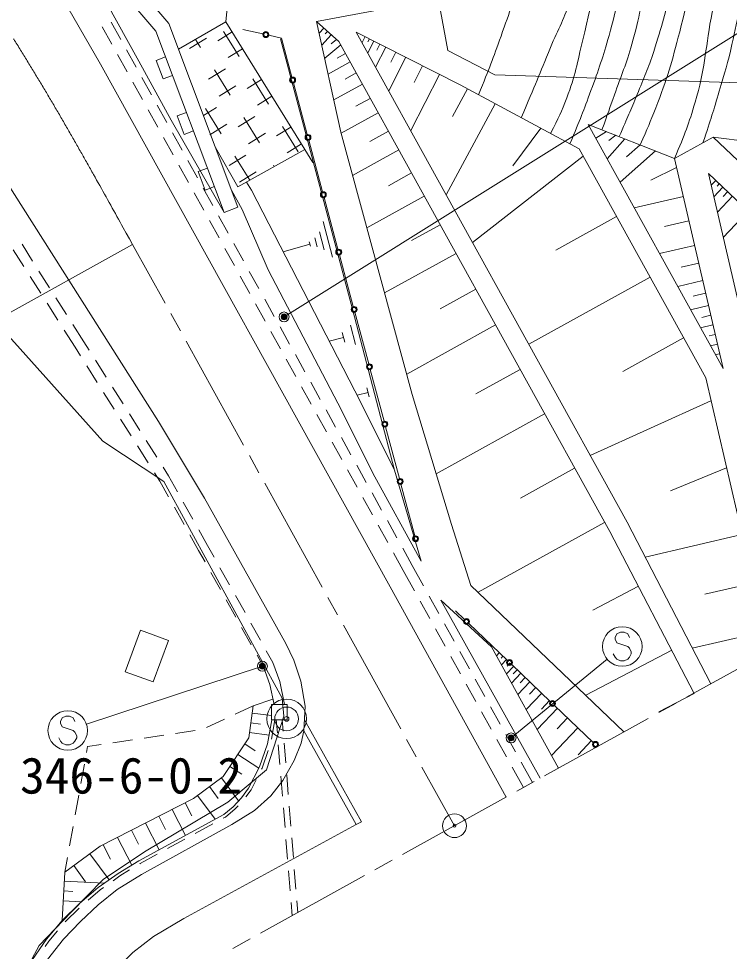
# Model space of a CAD drawing. Units: millimetres, scale not verified. Extents: x 40000 to 680000, y 20000 to 380000.
# Drawn here: x 205834 to 241754, y 243954 to 291090 of the extents above; entities that cross this region are included whole.
import ezdxf
from ezdxf.enums import TextEntityAlignment as Align

# ---------------------------------------------------------------- set-up
doc = ezdxf.new("R2010")
doc.units = ezdxf.units.MM
doc.header["$LTSCALE"] = 1000
doc.header["$PDMODE"] = 32
doc.header["$PDSIZE"] = 500
doc.linetypes.add('CHAIN', pattern=[18.5, 12, -1.5, 3.5, -1.5])
for name, color, linetype, lineweight in [('M-BGD', 7, 'Continuous', 13), ('M-BMK', 2, 'Continuous', 13), ('M-BMK-ROW', 30, 'Continuous', 13), ('M-BMK-SRVR', 3, 'Continuous', 13), ('M-STR-HTXT', 7, 'Continuous', 13), ('M-STR-STRC', 7, 'Continuous', 13)]:
    doc.layers.add(name, color=color, linetype=linetype, lineweight=lineweight)
doc.styles.add('ＭＳ ゴシック', font='')
doc.styles.get('ＭＳ ゴシック').set_extended_font_data('MS Gothic')

msp = doc.modelspace()

# ---------------------------------------------------------------- linework, layer by layer
at = {"layer": 'M-BGD'}
for p, q in [((210516, 290917), (211001, 290042)), ((213420, 290848), (216920, 281567)), ((213912, 289543), (216302, 290933)), ((220304, 284471), (216302, 290933)), ((222023, 289931), (220895, 290951)), ((210053, 290680), (210538, 289805)), ((216620, 290420), (215894, 289971)), ((216187, 290446), (216977, 289171)), ((221266, 290616), (221026, 290351)), ((221451, 290448), (221331, 290316)), ((222898, 290415), (236590, 265641)), ((228145, 287743), (222898, 290415)), ((215324, 290105), (214474, 289578)), ((214773, 290044), (215030, 289629)), ((221637, 290281), (221157, 289750)), ((221902, 290041), (221630, 289818)), ((222023, 289931), (235710, 265166)), ((223344, 290188), (223190, 289886)), ((223790, 289961), (223482, 289358)), ((223567, 290075), (223490, 289924)), ((211291, 289517), (211776, 288643)), ((217146, 289570), (216420, 289121)), ((222117, 289761), (221301, 289091)), ((224393, 289654), (223878, 288643)), ((224091, 289808), (223938, 289506)), ((210828, 289280), (211313, 288406)), ((213257, 289156), (212789, 288980)), ((212789, 288980), (213142, 288044)), ((222354, 289332), (221925, 289095)), ((225404, 289139), (224540, 287444)), ((224898, 289397), (224641, 288891)), ((216286, 288550), (215436, 288024)), ((215730, 288500), (216519, 287224)), ((222592, 288903), (221476, 288286)), ((226252, 288708), (225820, 287860)), ((212067, 288118), (212551, 287243)), ((213142, 288044), (213610, 288221)), ((218109, 288015), (217383, 287566)), ((217677, 288042), (218466, 286767)), ((222900, 288345), (222342, 288037)), ((227099, 288276), (225652, 285433)), ((211604, 287881), (212088, 287006)), ((216813, 287700), (215963, 287174)), ((223208, 287788), (221760, 286987)), ((228516, 287544), (227761, 286139)), ((228145, 287743), (234161, 284507)), ((218635, 287165), (217910, 286716)), ((223608, 287063), (222884, 286663)), ((212842, 286718), (213326, 285843)), ((215829, 286603), (215174, 286198)), ((229921, 286788), (227446, 282186)), ((212379, 286481), (212863, 285606)), ((214315, 286349), (213847, 286173)), ((213847, 286173), (214200, 285237)), ((215272, 286553), (216062, 285277)), ((217776, 286146), (216925, 285619)), ((224008, 286339), (222130, 285302)), ((216355, 285753), (215505, 285227)), ((217219, 286095), (218009, 284820)), ((234618, 285748), (241434, 273416)), ((234618, 285748), (238986, 284023)), ((213617, 285319), (214102, 284444)), ((214200, 285237), (214668, 285413)), ((218302, 285295), (217452, 284769)), ((219598, 285611), (218872, 285161)), ((219166, 285637), (219956, 284362)), ((224527, 285400), (223588, 284882)), ((232222, 285551), (230804, 283658)), ((235548, 285380), (235001, 285055)), ((236013, 285197), (235655, 284929)), ((213154, 285081), (213639, 284207)), ((220125, 284761), (219399, 284311)), ((236479, 285013), (235582, 284004)), ((237246, 284710), (236563, 284111)), ((240938, 285101), (238986, 284023)), ((240938, 285101), (251256, 275310)), ((240938, 285101), (246203, 284454)), ((215787, 284572), (216904, 282587)), ((216904, 282587), (220304, 284471)), ((220710, 283818), (220304, 284471)), ((225046, 284462), (222711, 283171)), ((234161, 284507), (240558, 272932)), ((238013, 284407), (236233, 282826)), ((214392, 283919), (214877, 283044)), ((217318, 284199), (216468, 283672)), ((216761, 284148), (217517, 282927)), ((234360, 284148), (228775, 279781)), ((241434, 273416), (238986, 284023)), ((213929, 283682), (214414, 282807)), ((215374, 283542), (214906, 283366)), ((214906, 283366), (215258, 282430)), ((217844, 283349), (216994, 282822)), ((218708, 283690), (218756, 283613)), ((225691, 283294), (224524, 282649)), ((239089, 283575), (237777, 282935)), ((240702, 283257), (251020, 273466)), ((243292, 272034), (240702, 283257)), ((241065, 282913), (240837, 282673)), ((215168, 282519), (215652, 281644)), ((215258, 282430), (215726, 282606)), ((241427, 282569), (240972, 282089)), ((241246, 282741), (241132, 282621)), ((214705, 282282), (215189, 281407)), ((226337, 282126), (223433, 280521)), ((239428, 282108), (236946, 281535)), ((241908, 282113), (241150, 281315)), ((241667, 282341), (241440, 282101)), ((216218, 281302), (216920, 281567)), ((215943, 281120), (216427, 280245)), ((236053, 281085), (232989, 279392)), ((242706, 281356), (241447, 280029)), ((215480, 280883), (215964, 280008)), ((221217, 280847), (221700, 279040)), ((227139, 280674), (225687, 279872)), ((239714, 280867), (238473, 280581)), ((220796, 280009), (220916, 279557)), ((221037, 280315), (221278, 279411)), ((206004, 279687), (206539, 278842)), ((216718, 279720), (217203, 278845)), ((220555, 279702), (219210, 279302)), ((220525, 279815), (220585, 279589)), ((240000, 279626), (238227, 279217)), ((205564, 279409), (206099, 278564)), ((216255, 279483), (216740, 278608)), ((227941, 279223), (224331, 277227)), ((240205, 278740), (239319, 278535)), ((206860, 278336), (207395, 277491)), ((217493, 278320), (217978, 277446)), ((206421, 278057), (206956, 277213)), ((217030, 278083), (217515, 277208)), ((237746, 278021), (231619, 274635)), ((240410, 277853), (239143, 277561)), ((228939, 277417), (227134, 276419)), ((240556, 277220), (239922, 277074)), ((207277, 276706), (207812, 275861)), ((207716, 276984), (208251, 276139)), ((218269, 276921), (218753, 276046)), ((217806, 276684), (218290, 275809)), ((240702, 276587), (239797, 276378)), ((240814, 276099), (240362, 275995)), ((208133, 275354), (208685, 274483)), ((208572, 275632), (209124, 274761)), ((218581, 275284), (219065, 274409)), ((219044, 275521), (219528, 274646)), ((222614, 275596), (222867, 274625)), ((229937, 275612), (225447, 273130)), ((240927, 275612), (240300, 275468)), ((222256, 274984), (221529, 274792)), ((222193, 275227), (222319, 274741)), ((239439, 274958), (236375, 273265)), ((241039, 275125), (240726, 275053)), ((208685, 274483), (208954, 274058)), ((209124, 274761), (209397, 274330)), ((241152, 274638), (240803, 274557)), ((219356, 273884), (219841, 273010)), ((219819, 274121), (220304, 273247)), ((241264, 274151), (241090, 274110)), ((209275, 273551), (209810, 272706)), ((209718, 273823), (210253, 272978)), ((231178, 273367), (228933, 272126)), ((243759, 259109), (240558, 272932)), ((210574, 272471), (211109, 271626)), ((220131, 272485), (220616, 271610)), ((220594, 272722), (221079, 271847)), ((210131, 272199), (210666, 271354)), ((223499, 272205), (222938, 272058)), ((223440, 272429), (223557, 271981)), ((240826, 271778), (234725, 269015)), ((211430, 271119), (211965, 270274)), ((220907, 271085), (221391, 270210)), ((221370, 271322), (221854, 270447)), ((232419, 271122), (226932, 268089)), ((210987, 270847), (211521, 270002)), ((212286, 269767), (212820, 268923)), ((221682, 269685), (222166, 268811)), ((222145, 269923), (222629, 269048)), ((211842, 269495), (212377, 268650)), ((213141, 268416), (213414, 267984)), ((222457, 268286), (222942, 267411)), ((222920, 268523), (223405, 267648)), ((233935, 268378), (231191, 266862)), ((241609, 268397), (238783, 267224)), ((212698, 268143), (212968, 267718)), ((213414, 267984), (213862, 267184)), ((212968, 267718), (213412, 266924)), ((223232, 266886), (223717, 266011)), ((223695, 267123), (224180, 266248)), ((213705, 266400), (214194, 265528)), ((214156, 266660), (214644, 265788)), ((224008, 265487), (224492, 264612)), ((224471, 265724), (224955, 264849)), ((235451, 265635), (229057, 262101)), ((240812, 257477), (236590, 265641)), ((214487, 265004), (214931, 264210)), ((214937, 265264), (215385, 264464)), ((239983, 256992), (235710, 265166)), ((242392, 265016), (237499, 263883)), ((215385, 264464), (215718, 263867)), ((214931, 264210), (215253, 263632)), ((224783, 264087), (225273, 263201)), ((225246, 264324), (225728, 263453)), ((215545, 263108), (216032, 262235)), ((216010, 263343), (216497, 262470)), ((225273, 263201), (225840, 262179)), ((225728, 263453), (226295, 262431)), ((242958, 262570), (240512, 262003)), ((237154, 262404), (234858, 261204)), ((216324, 261711), (216811, 260837)), ((216789, 261946), (217276, 261072)), ((226131, 261655), (226615, 260780)), ((226585, 261907), (227070, 261032)), ((232194, 252703), (227178, 261703)), ((217103, 260313), (217590, 259440)), ((217568, 260548), (218055, 259674)), ((226906, 260255), (227391, 259380)), ((227361, 260507), (227846, 259632)), ((243524, 260124), (239880, 259280)), ((217883, 258915), (218205, 258338)), ((218347, 259150), (218679, 258554)), ((227682, 258856), (228167, 257981)), ((228137, 259108), (228621, 258233)), ((230126, 259045), (229980, 258891)), ((230307, 258873), (230215, 258776)), ((238846, 259167), (234496, 256893)), ((218205, 258338), (218528, 257443)), ((218679, 258554), (219029, 257585)), ((230488, 258701), (230234, 258433)), ((230850, 258356), (230488, 257974)), ((230669, 258528), (230524, 258375)), ((231212, 258011), (230743, 257516)), ((231031, 258183), (230833, 257974)), ((218528, 257443), (218740, 256431)), ((219029, 257585), (219272, 256428)), ((228457, 257456), (228942, 256582)), ((228912, 257708), (229397, 256834)), ((231669, 257575), (231064, 256937)), ((231440, 257793), (231189, 257528)), ((232270, 257002), (231486, 256175)), ((231969, 257289), (231651, 256953)), ((239983, 256992), (238189, 256055)), ((232666, 256626), (232259, 256196)), ((217685, 256357), (216777, 255937)), ((217636, 255998), (218609, 255867)), ((229233, 256057), (229718, 255182)), ((229688, 256309), (230173, 255434)), ((233061, 256249), (232042, 255174)), ((216232, 255686), (215324, 255267)), ((217570, 255503), (218063, 255436)), ((218781, 255660), (218606, 254676)), ((218857, 255660), (218910, 254995)), ((219158, 255658), (219205, 255074)), ((233581, 255753), (233058, 255201)), ((214750, 255113), (213761, 254967)), ((217503, 255007), (218489, 254874)), ((234102, 255257), (232773, 253855)), ((211585, 254645), (210596, 254498)), ((213167, 254879), (212178, 254732)), ((230009, 254657), (230493, 253783)), ((230464, 254909), (230948, 254035)), ((234786, 254605), (234110, 253891)), ((209319, 254309), (209264, 254004)), ((210002, 254410), (209319, 254309)), ((217266, 254438), (217793, 254089)), ((218450, 254098), (218142, 253218)), ((218958, 254397), (219039, 253400)), ((219253, 254476), (219333, 253479)), ((216917, 253911), (217971, 253212)), ((209157, 253414), (208978, 252430)), ((216514, 253304), (217121, 252901)), ((218142, 253218), (218111, 253158)), ((230784, 253258), (231351, 252236)), ((231239, 253510), (231806, 252488)), ((216082, 252725), (216949, 251554)), ((219087, 252802), (219167, 251805)), ((219382, 252881), (219462, 251884)), ((215481, 252279), (215926, 251678)), ((217837, 252624), (217579, 252123)), ((208871, 251840), (208693, 250856)), ((214879, 251834), (215771, 250632)), ((217579, 252123), (217322, 251770)), ((214245, 251461), (214581, 250803)), ((216933, 251315), (216785, 251154)), ((219510, 251286), (219591, 250289)), ((212913, 250779), (213258, 250104)), ((213587, 251124), (214260, 249809)), ((216785, 251154), (216283, 250740)), ((219216, 251207), (219296, 250210)), ((212238, 250434), (212929, 249085)), ((215642, 250391), (214763, 249912)), ((216283, 250740), (216168, 250677)), ((208586, 250265), (208407, 249282)), ((211537, 250075), (211896, 249374)), ((210836, 249716), (211554, 248315)), ((214236, 249626), (213358, 249147)), ((219344, 249612), (219425, 248615)), ((219639, 249691), (219719, 248694)), ((209437, 248884), (210404, 247568)), ((210109, 249344), (210481, 248617)), ((208300, 248691), (208166, 247950)), ((212831, 248861), (211982, 248398)), ((208621, 248285), (209221, 247469)), ((211440, 248071), (210945, 247771)), ((211982, 248398), (211953, 248381)), ((219473, 248017), (219553, 247021)), ((219767, 248096), (219848, 247100)), ((208141, 247504), (210163, 247394)), ((210945, 247771), (210603, 247526)), ((208114, 247005), (208576, 246980)), ((209950, 247057), (209343, 246541)), ((210115, 247176), (209950, 247057)), ((208087, 246505), (209010, 246455)), ((208894, 246143), (208181, 245442)), ((219601, 246422), (219655, 245757)), ((219896, 246502), (219943, 245917)), ((207792, 244986), (207360, 244471)), ((207360, 244471), (207174, 244201))]:
    msp.add_line(p, q, dxfattribs=at)
for points in [[(220895, 290951), (224235, 291569), (226780, 293517), (228566, 295012), (229842, 301063), (231215, 311616)], [(216302, 290933), (216608, 294066), (216179, 296426), (216863, 302290), (214598, 304741), (213129, 307707)], [(213420, 290848), (210368, 294415), (209374, 296536)], [(208695, 296218), (208392, 295992), (209208, 293830), (211904, 288943), (213536, 285968), (216218, 281302)], [(208695, 296218), (209732, 294005), (212765, 290460), (216218, 281302)], [(220895, 290951), (222116, 285352), (225731, 272090), (227704, 265519), (228695, 262448), (236425, 255047)], [(224834, 268274), (222712, 276409), (219068, 290063)], [(217344, 282831), (217597, 282415), (223111, 271722), (224834, 268274), (226175, 263676)], [(226175, 263676), (223727, 268116), (222171, 271267), (218452, 278392), (217137, 281446), (216599, 282418)], [(233126, 253219), (229725, 259350), (227178, 261703)], [(208033, 245507), (208166, 247950), (209958, 249267), (214669, 251678), (216177, 252796), (217467, 254740), (217685, 256357), (218685, 256696)], [(218629, 255661), (218412, 254443), (218004, 253277), (217451, 252202), (217095, 251713), (216682, 251263), (216199, 250865), (211907, 248528), (210862, 247896), (209858, 247176), (208914, 246373), (208033, 245507), (207241, 244562), (206541, 243550), (205912, 242471), (205376, 241377)]]:
    msp.add_lwpolyline(points, dxfattribs=at)
for points in [[(212636, 257574), (211226, 258088), (211991, 260184), (213400, 259670)], [(218612, 256431), (219409, 256428), (219406, 255657), (218608, 255661)]]:
    msp.add_lwpolyline(points, close=True, dxfattribs=at)
for points, knots in [([(229075, 287243), (229647, 288651), (229802, 289037), (230215, 290206), (230657, 291458), (230915, 292159), (231247, 293445), (231646, 294995), (231779, 295888), (231986, 297475), (232263, 299603), (232164, 300818), (232279, 302960), (232434, 305849), (232453, 307669), (232634, 310223)], [0, 0, 0, 0, 1, 1, 1, 2, 2, 2, 3, 3, 3, 4, 4, 4, 5, 5, 5, 5]), ([(235984, 306936), (235957, 305167), (235934, 303560), (235836, 301337), (235741, 299158), (235704, 297934), (235463, 295766), (235210, 293494), (234876, 292244), (234344, 290021), (234068, 288866), (233969, 288196), (233536, 287090), (233254, 286369), (233137, 286104), (232713, 285286)], [0, 0, 0, 0, 1, 1, 1, 2, 2, 2, 3, 3, 3, 4, 4, 4, 5, 5, 5, 5]), ([(233694, 284759), (234229, 286042), (234375, 286394), (234761, 287461), (235150, 288536), (235368, 289141), (235676, 290243), (235888, 290998), (236001, 291424), (236148, 292194), (236359, 293299), (236429, 293928), (236558, 295045), (236725, 296493), (236710, 297314), (236815, 298768), (236987, 301142), (237152, 302466), (237273, 304843), (237287, 305121), (237299, 305384), (237309, 305636)], [0, 0, 0, 0, 1, 1, 1, 2, 2, 2, 3, 3, 3, 4, 4, 4, 5, 5, 5, 6, 6, 6, 7, 7, 7, 7]), ([(238231, 304732), (238221, 304290), (238211, 303822), (238203, 303275), (238183, 302023), (238198, 301321), (238171, 300069), (238142, 298723), (238163, 297967), (238047, 296626), (237938, 295347), (237803, 294637), (237584, 293372), (237341, 291970), (237215, 291178), (236829, 289809), (236541, 288787), (236296, 288240), (235944, 287238), (235701, 286547), (235624, 286329), (235316, 285472)], [0, 0, 0, 0, 1, 1, 1, 2, 2, 2, 3, 3, 3, 4, 4, 4, 5, 5, 5, 6, 6, 6, 7, 7, 7, 7]), ([(236184, 285129), (236633, 286148), (236752, 286418), (237091, 287254), (237435, 288101), (237651, 288568), (237932, 289438), (238338, 290699), (238539, 291418), (238807, 292716), (239040, 293847), (239216, 294482), (239281, 295636), (239357, 296976), (239159, 297728), (239138, 299070), (239117, 300453), (239139, 301227), (239159, 302610), (239165, 303047), (239174, 303434), (239183, 303797)], [0, 0, 0, 0, 1, 1, 1, 2, 2, 2, 3, 3, 3, 4, 4, 4, 5, 5, 5, 6, 6, 6, 7, 7, 7, 7]), ([(241499, 296844), (241523, 296461), (241530, 296356), (241535, 296043), (241540, 295756), (241553, 295593), (241529, 295307), (241387, 293651), (241122, 292746), (240828, 291111), (240530, 289455), (240509, 288490), (240028, 286878), (239688, 285740), (239537, 285320), (238986, 284023)], [0, 0, 0, 0, 1, 1, 1, 2, 2, 2, 3, 3, 3, 4, 4, 4, 5, 5, 5, 5]), ([(240421, 284816), (240834, 286070), (240946, 286403), (241245, 287431), (241512, 288346), (241681, 288854), (241886, 289784), (242206, 291240), (242394, 292056), (242603, 293532), (242666, 293983), (242698, 294237), (242718, 294692), (242735, 295086), (242733, 295225), (242718, 295702)], [0, 0, 0, 0, 1, 1, 1, 2, 2, 2, 3, 3, 3, 4, 4, 4, 5, 5, 5, 5])]:
    msp.add_open_spline(points, degree=3, knots=knots, dxfattribs=at)
at = {"layer": 'M-BGD', "color": 1}
for points, knots in [([(231236, 286081), (231961, 287795), (232152, 288235), (232712, 289627), (233105, 290601), (233459, 291106), (233701, 292129), (233907, 293001), (233872, 293516), (233962, 294408), (234184, 296593), (234279, 297819), (234460, 300008), (234655, 302372), (234784, 303696), (234901, 306066), (234935, 306753), (234961, 307355), (234981, 307920)], [0, 0, 0, 0, 1, 1, 1, 2, 2, 2, 3, 3, 3, 4, 4, 4, 5, 5, 5, 6, 6, 6, 6]), ([(240353, 297936), (240352, 297029), (240365, 296769), (240298, 296025), (240260, 295597), (240234, 295356), (240169, 294931), (239898, 293156), (239688, 292168), (239245, 290427), (238856, 288901), (238607, 288048), (238032, 286582), (237742, 285844), (237641, 285586), (237240, 284712)], [0, 0, 0, 0, 1, 1, 1, 2, 2, 2, 3, 3, 3, 4, 4, 4, 5, 5, 5, 5])]:
    msp.add_open_spline(points, degree=3, knots=knots, dxfattribs=at)
at = {"layer": 'M-BMK'}
for p, q in [((211589, 279677), (213232, 276712)), ((213522, 276187), (214007, 275312)), ((214298, 274787), (217205, 269538)), ((217496, 269014), (217980, 268139)), ((218271, 267614), (221179, 262365)), ((221469, 261841), (221954, 260966)), ((222245, 260441), (225152, 255192)), ((244831, 259703), (239582, 256796)), ((239058, 256505), (238183, 256020)), ((237658, 255730), (232409, 252822)), ((225443, 254668), (225927, 253793)), ((226218, 253268), (227861, 250303)), ((231884, 252532), (231010, 252047)), ((230485, 251756), (225236, 248849)), ((224711, 248558), (223837, 248074)), ((223312, 247783), (218063, 244875)), ((217538, 244585), (216664, 244100))]:
    msp.add_line(p, q, dxfattribs=at)
at = {"layer": 'M-BMK', "linetype": 'CHAIN'}
msp.add_spline([(211589, 279677), (209061, 284203), (206441, 288675), (203637, 293035), (200568, 297211), (197164, 301118)], degree=3, dxfattribs=at)
at = {"layer": 'M-BMK-ROW'}
for p, q in [((226780, 293517), (227523, 289482)), ((227523, 289482), (229906, 288259)), ((229906, 288259), (250581, 287568)), ((219160, 256750), (219240, 255837)), ((219243, 255837), (218360, 253130)), ((218360, 253130), (216402, 251497)), ((216402, 251497), (212201, 248987)), ((212201, 248987), (210107, 247591)), ((210107, 247591), (208494, 245928)), ((208494, 245928), (206870, 244253)), ((206870, 244253), (205506, 241731))]:
    msp.add_line(p, q, dxfattribs=at)
msp.add_lwpolyline([(203868, 276667), (210092, 269731), (213166, 267706), (219158, 256751)], dxfattribs=at)
at = {"layer": 'M-BMK-SRVR'}
for centre, radius in [((219378, 255703), 1000), ((219378, 255703), 600), ((219378, 255703), 120), ((227861, 250303), 600), ((227861, 250303), 72)]:
    msp.add_circle(centre, radius, dxfattribs=at)
at = {"layer": 'M-STR-HTXT'}
for p, q in [((219249, 276017), (243889, 291432)), ((211589, 279677), (180973, 262717)), ((218153, 258365), (209264, 255429)), ((230722, 254740), (235574, 258728))]:
    msp.add_line(p, q, dxfattribs=at)
for centre, radius in [((219249, 276017), 150), ((219249, 276017), 120), ((219249, 276017), 90), ((219249, 276017), 60), ((219249, 276017), 30), ((219249, 276017), 20), ((218153, 258365), 150), ((218153, 258365), 120), ((218153, 258365), 90), ((218153, 258365), 60), ((218153, 258365), 30), ((218153, 258365), 20), ((230722, 254740), 150), ((230722, 254740), 120), ((230722, 254740), 90), ((230722, 254740), 60), ((230722, 254740), 30), ((230722, 254740), 20)]:
    msp.add_circle(centre, radius, dxfattribs=at)
for p in [(219249, 276017), (218153, 258365), (230722, 254740)]:
    msp.add_point(p, dxfattribs=at)
at = {"layer": 'M-STR-STRC'}
for p, q in [((218180, 290318), (217173, 290546)), ((219113, 290106), (218473, 290251)), ((219642, 288132), (219113, 290106)), ((220419, 285234), (219720, 287842)), ((221196, 282337), (220497, 284945)), ((221972, 279439), (221273, 282047)), ((222749, 276541), (222050, 279149)), ((223526, 273644), (222827, 276251)), ((224302, 270746), (223603, 273354)), ((225079, 267848), (224380, 270456)), ((225856, 264950), (225157, 267558)), ((224603, 262373), (230479, 251753)), ((228362, 260726), (227908, 261159)), ((230534, 258656), (228580, 260519)), ((236071, 259998), (235980, 259816)), ((235980, 259816), (235980, 259725)), ((235980, 259725), (236071, 259543)), ((236253, 260089), (236071, 259998)), ((236435, 260089), (236253, 260089)), ((236617, 259998), (236435, 260089)), ((236708, 259816), (236617, 259998)), ((236071, 259543), (236617, 259361)), ((236617, 259361), (236708, 259270)), ((236708, 259270), (236799, 259089)), ((235980, 258816), (235890, 258998)), ((236071, 258725), (235980, 258816)), ((236708, 258816), (236617, 258725)), ((236799, 258998), (236708, 258816)), ((236799, 259089), (236799, 258998)), ((232706, 256587), (230752, 258449)), ((236253, 258634), (236071, 258725)), ((236435, 258634), (236253, 258634)), ((236617, 258725), (236435, 258634)), ((234878, 254517), (232924, 256380)), ((208042, 255752), (207951, 255570)), ((207951, 255570), (207951, 255479)), ((207951, 255479), (208042, 255297)), ((208224, 255843), (208042, 255752)), ((208406, 255843), (208224, 255843)), ((208588, 255752), (208406, 255843)), ((208678, 255570), (208588, 255752)), ((220276, 255662), (223156, 250508)), ((208042, 255297), (208588, 255116)), ((208588, 255116), (208678, 255025)), ((208678, 255025), (208769, 254843)), ((220247, 255099), (222895, 250362)), ((207951, 254570), (207860, 254752)), ((208042, 254479), (207951, 254570)), ((208678, 254570), (208588, 254479)), ((208769, 254752), (208678, 254570)), ((208769, 254843), (208769, 254752)), ((208224, 254388), (208042, 254479)), ((208406, 254388), (208224, 254388)), ((208588, 254479), (208406, 254388)), ((222895, 250362), (223156, 250508))]:
    msp.add_line(p, q, dxfattribs=at)
for points in [[(220247, 255099), (220311, 256340), (220090, 257615), (219745, 258671), (219335, 259505), (215230, 266854), (212906, 270739), (203626, 285343), (200373, 290432), (197833, 294109), (195710, 296809), (193923, 298833), (192960, 299827)], [(203007, 299841), (204887, 297271), (206991, 293984), (209965, 288798), (224603, 262373)], [(205978, 241086), (206580, 242373), (207299, 243546), (208106, 244574), (208954, 245468), (209846, 246312), (210809, 247073), (212043, 247841), (216616, 250358), (217751, 251073), (218575, 251812), (219189, 252584), (219766, 253603), (220106, 254471), (220247, 255099)], [(222895, 250362), (214190, 245609), (212653, 244712), (211598, 243904), (210620, 242919), (209765, 241712), (209112, 240358), (208940, 239822)]]:
    msp.add_lwpolyline(points, dxfattribs=at)
for centre, radius in [((218327, 290284), 150), ((218327, 290284), 120), ((218327, 290284), 100), ((219681, 287987), 150), ((219681, 287987), 120), ((219681, 287987), 100), ((220458, 285089), 150), ((220458, 285089), 120), ((220458, 285089), 100), ((221234, 282192), 150), ((221234, 282192), 120), ((221234, 282192), 100), ((222011, 279294), 150), ((222011, 279294), 120), ((222011, 279294), 100), ((222788, 276396), 150), ((222788, 276396), 120), ((222788, 276396), 100), ((223565, 273499), 150), ((223565, 273499), 120), ((223565, 273499), 100), ((224341, 270601), 150), ((224341, 270601), 120), ((224341, 270601), 100), ((225118, 267703), 150), ((225118, 267703), 120), ((225118, 267703), 100), ((225895, 264806), 150), ((225895, 264806), 120), ((225895, 264806), 100), ((228471, 260622), 150), ((228471, 260622), 120), ((228471, 260622), 100), ((236344, 259361), 1000), ((230643, 258553), 150), ((230643, 258553), 120), ((230643, 258553), 100), ((232815, 256483), 150), ((232815, 256483), 120), ((232815, 256483), 100), ((208315, 255116), 1000), ((234987, 254414), 150), ((234987, 254414), 120), ((234987, 254414), 100)]:
    msp.add_circle(centre, radius, dxfattribs=at)

# ---------------------------------------------------------------- texts
at = {"layer": 'M-BMK-SRVR', "style": 'ＭＳ ゴシック'}
msp.add_text('346-6-0-2', height=1833, dxfattribs=at).set_placement((205906, 251377), align=Align.BOTTOM_LEFT)

doc.saveas('drawing.dxf')
